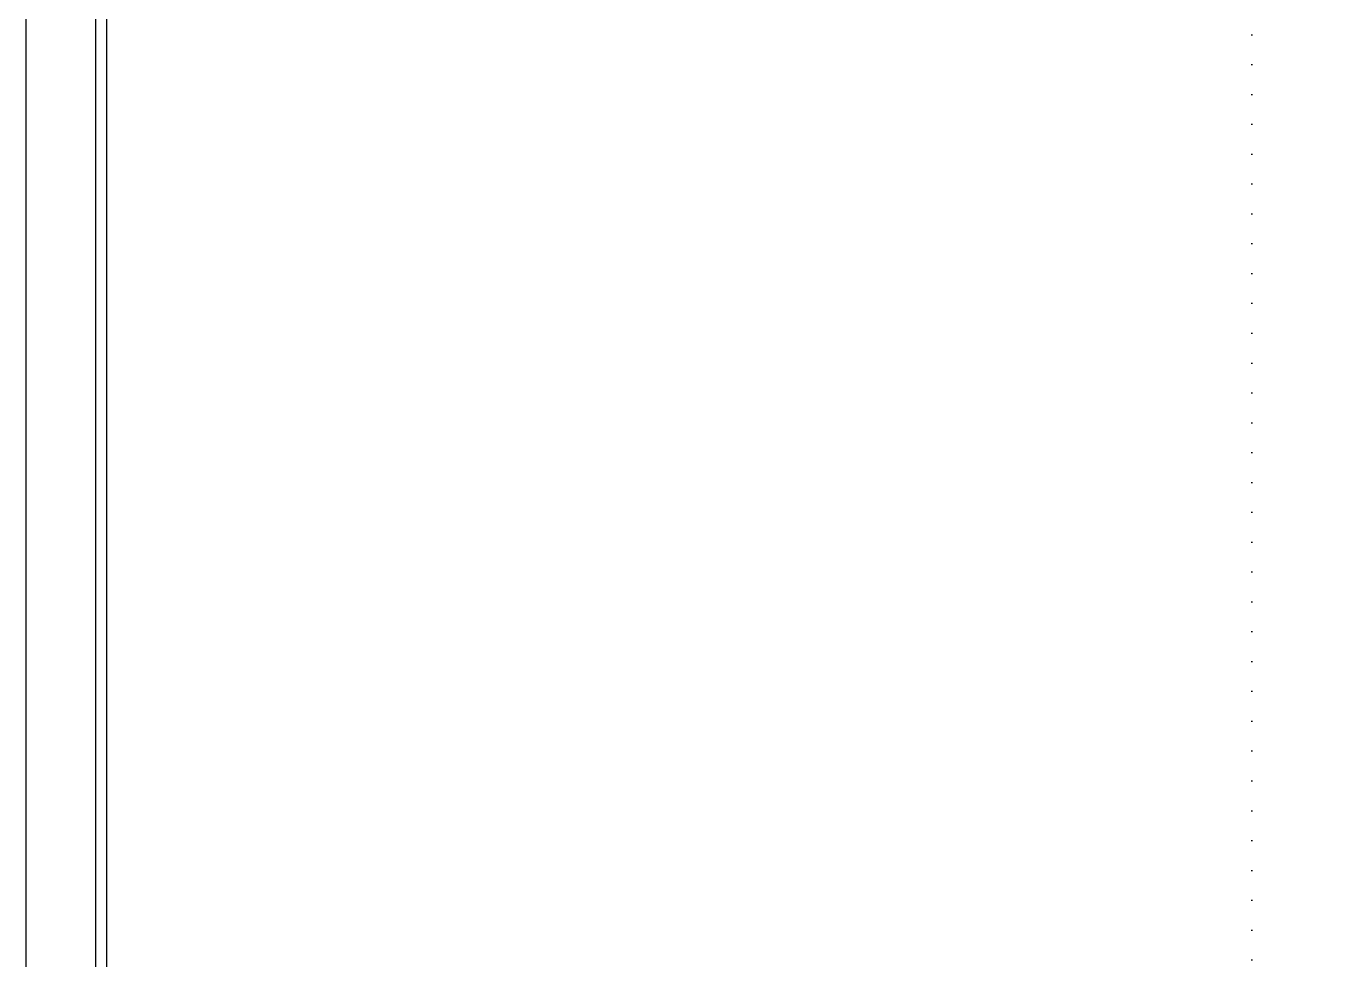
# Model space of a CAD drawing. Header units: inches. Extents: x 21 to 32698, y 13 to 3712.
# Drawn here: x 15706.7 to 15987.9, y 2273.3 to 2475.1 of the extents above; entities that cross this region are included whole.
import ezdxf

# ---------------------------------------------------------------- set-up
doc = ezdxf.new("R2010")
doc.units = ezdxf.units.IN
doc.header["$MEASUREMENT"] = 0
doc.linetypes.add('DOT', pattern=[6.35, 0, -6.35])
for name, color, linetype, lineweight in [('Z_MİM_-KM-BEAM-RAY', 8, 'DOT', 25), ('Z_MİM_-KM-WALL', 8, 'Continuous', 25), ('Z_MİM_-KM-WALL-PLASTER', 8, 'Continuous', 25)]:
    doc.layers.add(name, color=color, linetype=linetype, lineweight=lineweight)

# ---------------------------------------------------------------- blocks, each defined once
blk = doc.blocks.new('-KM_Kiriş İzi-2K')
at = {"layer": 'Z_MİM_-KM-BEAM-RAY'}
blk.add_line((640, 1575), (640, 905), dxfattribs=at)

msp = doc.modelspace()

# ---------------------------------------------------------------- linework, layer by layer
at = {"layer": 'Z_MİM_-KM-WALL'}
for p, q in [((15706.71, 2562.08), (15706.71, 1877.09)), ((15721.71, 2562.08), (15721.71, 1877.09))]:
    msp.add_line(p, q, dxfattribs=at)
at = {"layer": 'Z_MİM_-KM-WALL-PLASTER'}
msp.add_lwpolyline([(15724.21, 2559.58), (15934.21, 2559.58), (15934.21, 2554.58), (16069.21, 2554.58), (16069.21, 1879.58), (15999.21, 1879.58), (15999.21, 1889.58), (15844.21, 1889.58), (15844.21, 1879.58), (15724.21, 1879.58)], close=True, dxfattribs=at)

# ---------------------------------------------------------------- block references
at = {"layer": 'Z_MİM_-KM-BEAM-RAY'}
msp.add_blockref('-KM_Kiriş İzi-2K', (15331.71, 982.08), dxfattribs=at)

doc.saveas('drawing.dxf')
